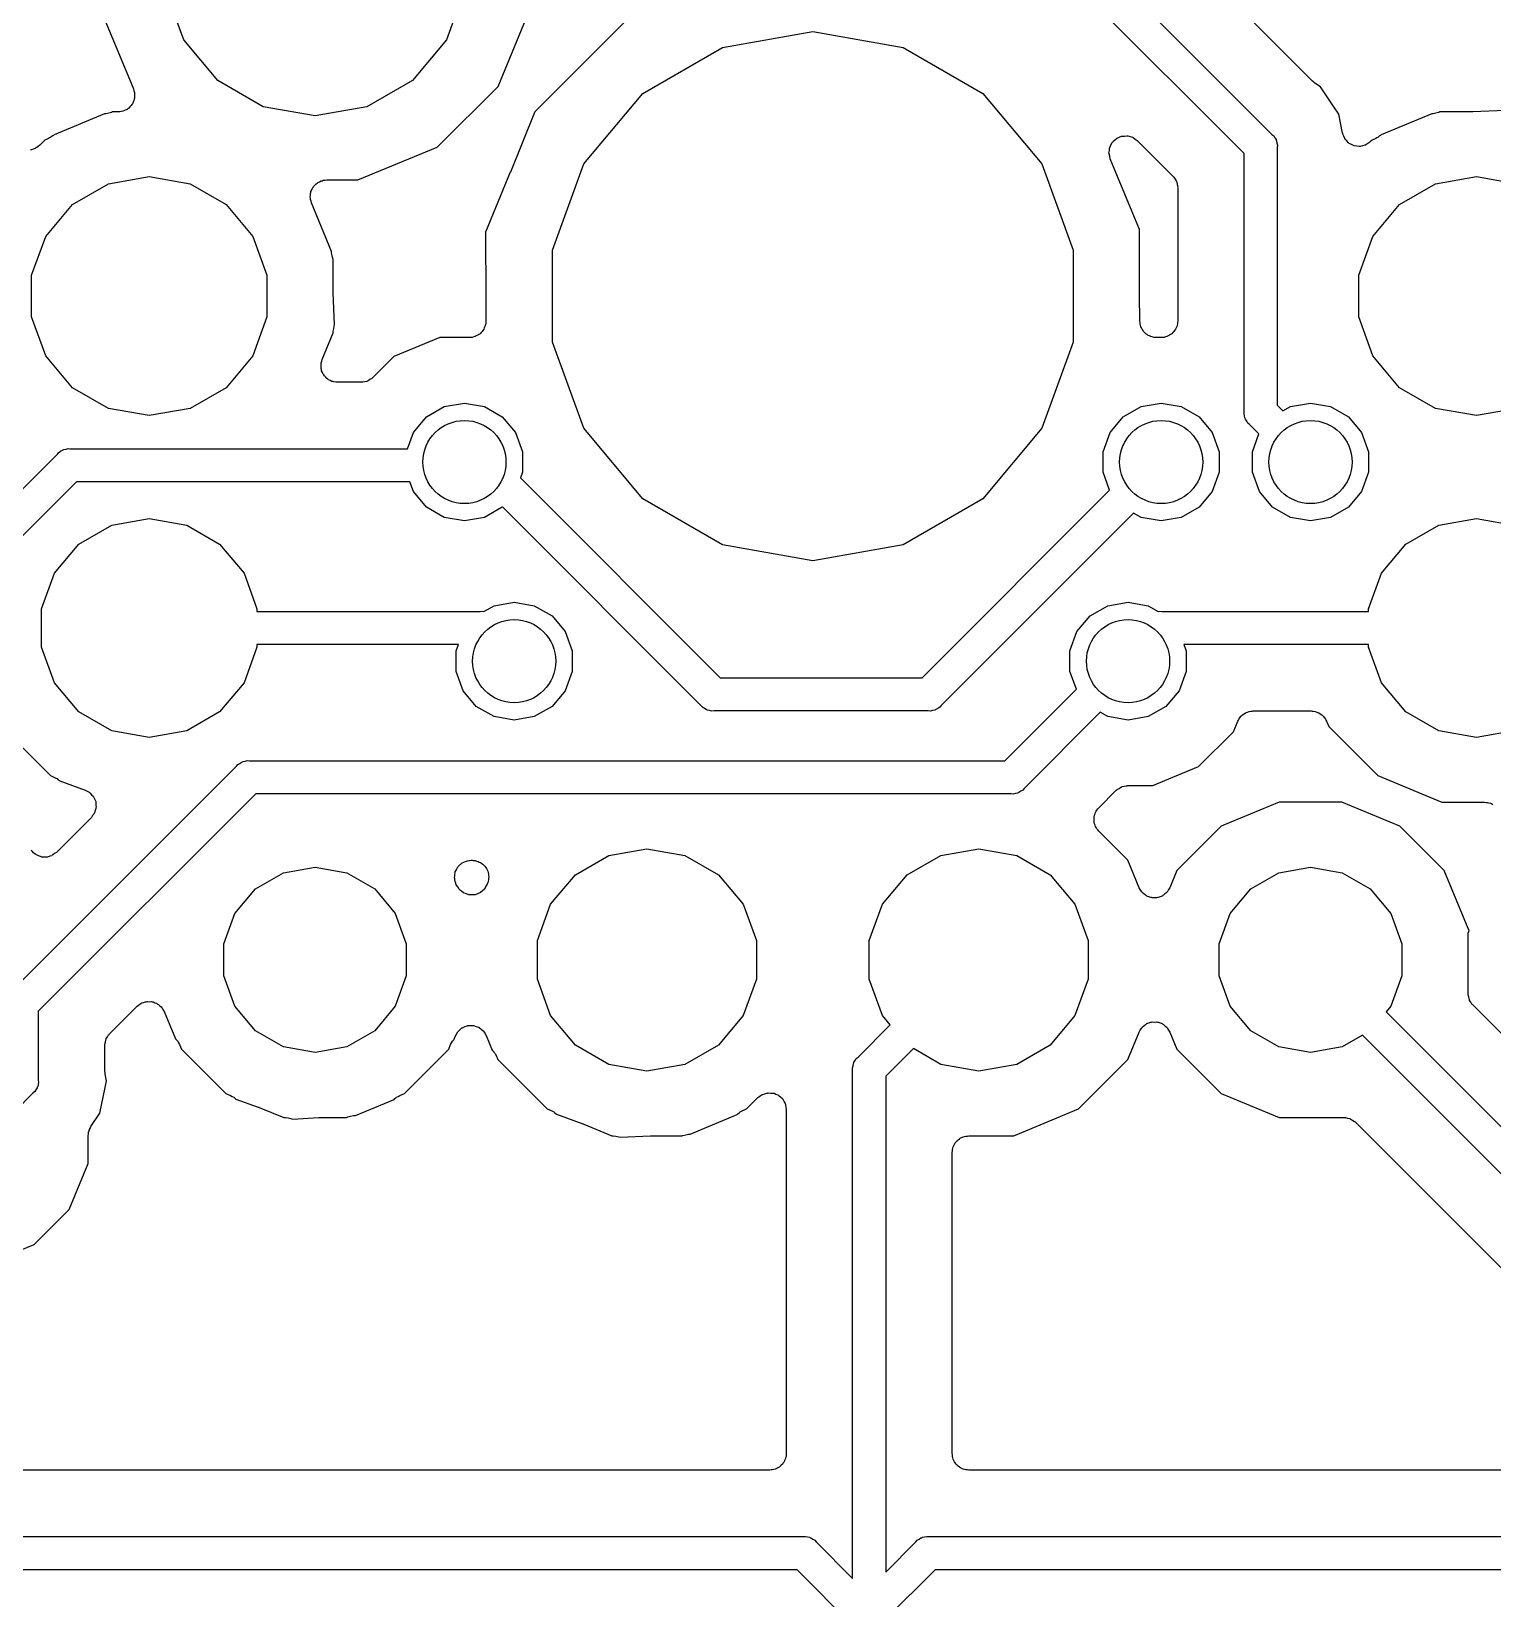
# Model space of a CAD drawing. Extents: x 240.1 to 314.9, y -176.2 to -102.8.
# Drawn here: x 261.99 to 273.17, y -139.51 to -127.51 of the extents above; entities that cross this region are included whole.
import ezdxf

# ---------------------------------------------------------------- set-up
doc = ezdxf.new("R2010")
doc.units = 0
doc.header["$MEASUREMENT"] = 0
doc.layers.add('BLACK', color=7, linetype='CONTINUOUS')

msp = doc.modelspace()

# ---------------------------------------------------------------- linework, layer by layer
at = {"layer": 'BLACK', "linetype": 'CONTINUOUS'}
for p, q in [((268.529, -125.347), (271.485, -128.303)), ((271.272, -128.45), (268.316, -125.494)), ((271.795, -127.895), (270.772, -126.872)), ((263.155, -127.58), (263.017, -127.202)), ((265.303, -127.202), (265.165, -127.58)), ((262.509, -127.328), (262.769, -127.955)), ((265.56, -127.935), (265.811, -127.328)), ((266.558, -127.414), (265.844, -128.128)), ((263.414, -127.889), (263.155, -127.58)), ((265.165, -127.58), (264.906, -127.889)), ((267.278, -127.637), (267.97, -127.515)), ((267.97, -127.515), (268.662, -127.637)), ((266.669, -127.989), (267.278, -127.637)), ((268.662, -127.637), (269.271, -127.989)), ((262.769, -127.955), (262.772, -127.969)), ((262.772, -127.969), (262.776, -127.982)), ((263.763, -128.091), (263.414, -127.889)), ((264.906, -127.889), (264.557, -128.091)), ((265.095, -128.4), (265.56, -127.935)), ((271.805, -127.902), (271.795, -127.895)), ((271.814, -127.911), (271.805, -127.902)), ((271.857, -127.939), (271.814, -127.911)), ((271.959, -128.092), (271.857, -127.939)), ((262.733, -128.101), (262.726, -128.106)), ((262.742, -128.091), (262.733, -128.101)), ((262.752, -128.081), (262.742, -128.091)), ((262.756, -128.074), (262.752, -128.081)), ((262.761, -128.068), (262.756, -128.074)), ((262.766, -128.055), (262.761, -128.068)), ((262.773, -128.042), (262.766, -128.055)), ((262.774, -128.034), (262.773, -128.042)), ((262.776, -128.026), (262.774, -128.034)), ((262.776, -127.982), (262.776, -127.99)), ((262.776, -127.99), (262.778, -127.999)), ((262.778, -127.999), (262.776, -128.012)), ((262.776, -128.012), (262.776, -128.026)), ((264.16, -128.161), (263.763, -128.091)), ((264.557, -128.091), (264.16, -128.161)), ((266.217, -128.528), (266.669, -127.989)), ((269.271, -127.989), (269.723, -128.528)), ((271.997, -128.149), (271.959, -128.092)), ((271.959, -128.092), (271.959, -128.092)), ((262.548, -128.144), (262.161, -128.305)), ((262.559, -128.144), (262.548, -128.144)), ((262.58, -128.139), (262.559, -128.144)), ((262.559, -128.144), (262.559, -128.144)), ((262.559, -128.144), (262.559, -128.144)), ((262.602, -128.134), (262.58, -128.139)), ((262.61, -128.131), (262.602, -128.134)), ((262.602, -128.134), (262.602, -128.134)), ((262.602, -128.134), (262.602, -128.134)), ((262.651, -128.131), (262.61, -128.131)), ((262.665, -128.129), (262.651, -128.131)), ((262.679, -128.128), (262.665, -128.129)), ((262.687, -128.125), (262.679, -128.128)), ((262.695, -128.123), (262.687, -128.125)), ((262.707, -128.117), (262.695, -128.123)), ((262.72, -128.111), (262.707, -128.117)), ((262.726, -128.106), (262.72, -128.111)), ((265.839, -128.136), (265.655, -128.592)), ((265.843, -128.13), (265.839, -128.136)), ((265.844, -128.128), (265.843, -128.13)), ((272.026, -128.292), (271.997, -128.149)), ((272.708, -128.144), (272.321, -128.305)), ((272.719, -128.144), (272.708, -128.144)), ((272.74, -128.139), (272.719, -128.144)), ((272.719, -128.144), (272.719, -128.144)), ((272.719, -128.144), (272.719, -128.144)), ((272.762, -128.134), (272.74, -128.139)), ((272.77, -128.131), (272.762, -128.134)), ((272.762, -128.134), (272.762, -128.134)), ((272.762, -128.134), (272.762, -128.134)), ((273.018, -128.131), (272.77, -128.131)), ((273.02, -128.131), (273.018, -128.131)), ((273.023, -128.131), (273.02, -128.131)), ((273.271, -128.121), (273.023, -128.131)), ((262.119, -128.334), (262.092, -128.346)), ((262.127, -128.329), (262.119, -128.334)), ((262.137, -128.325), (262.127, -128.329)), ((262.146, -128.317), (262.137, -128.325)), ((262.156, -128.311), (262.146, -128.317)), ((262.161, -128.305), (262.156, -128.311)), ((270.278, -128.35), (270.292, -128.336)), ((270.292, -128.336), (270.294, -128.335)), ((270.294, -128.335), (270.296, -128.333)), ((270.296, -128.333), (270.314, -128.325)), ((270.314, -128.325), (270.332, -128.317)), ((270.332, -128.317), (270.334, -128.317)), ((270.334, -128.317), (270.337, -128.316)), ((270.337, -128.316), (270.356, -128.315)), ((270.356, -128.315), (270.375, -128.313)), ((270.375, -128.313), (270.378, -128.314)), ((270.378, -128.314), (270.381, -128.314)), ((270.381, -128.314), (270.399, -128.32)), ((270.399, -128.32), (270.418, -128.325)), ((270.418, -128.325), (270.42, -128.327)), ((270.42, -128.327), (270.423, -128.327)), ((270.423, -128.327), (270.438, -128.339)), ((270.438, -128.339), (270.454, -128.35)), ((271.485, -128.303), (271.498, -128.314)), ((271.498, -128.314), (271.506, -128.329)), ((271.506, -128.329), (271.516, -128.342)), ((272.027, -128.296), (272.026, -128.292)), ((272.028, -128.301), (272.027, -128.296)), ((272.035, -128.317), (272.028, -128.301)), ((272.042, -128.334), (272.035, -128.317)), ((272.044, -128.337), (272.042, -128.334)), ((272.046, -128.341), (272.044, -128.337)), ((272.059, -128.353), (272.046, -128.341)), ((272.279, -128.334), (272.252, -128.346)), ((272.287, -128.329), (272.279, -128.334)), ((272.297, -128.325), (272.287, -128.329)), ((272.306, -128.317), (272.297, -128.325)), ((272.316, -128.311), (272.306, -128.317)), ((272.321, -128.305), (272.316, -128.311)), ((261.99, -128.42), (261.981, -128.42)), ((262.002, -128.415), (261.99, -128.42)), ((262.016, -128.411), (262.002, -128.415)), ((262.023, -128.406), (262.016, -128.411)), ((262.03, -128.403), (262.023, -128.406)), ((262.041, -128.394), (262.03, -128.403)), ((262.052, -128.386), (262.041, -128.394)), ((262.092, -128.346), (262.052, -128.386)), ((264.488, -128.651), (265.095, -128.4)), ((270.237, -128.446), (270.24, -128.426)), ((270.238, -128.448), (270.237, -128.446)), ((270.238, -128.451), (270.238, -128.448)), ((270.243, -128.47), (270.238, -128.451)), ((270.24, -128.426), (270.242, -128.407)), ((270.242, -128.407), (270.243, -128.405)), ((270.243, -128.402), (270.252, -128.385)), ((270.243, -128.405), (270.243, -128.402)), ((270.252, -128.385), (270.26, -128.367)), ((270.26, -128.367), (270.262, -128.365)), ((270.262, -128.365), (270.264, -128.363)), ((270.264, -128.363), (270.278, -128.35)), ((270.454, -128.35), (270.727, -128.623)), ((271.272, -130.423), (271.272, -128.45)), ((271.516, -128.342), (271.517, -128.348)), ((271.517, -128.348), (271.52, -128.353)), ((271.52, -128.353), (271.523, -128.369)), ((271.523, -128.369), (271.527, -128.386)), ((271.527, -128.386), (271.526, -128.403)), ((271.526, -128.403), (271.526, -130.376)), ((272.071, -128.367), (272.059, -128.353)), ((272.074, -128.369), (272.071, -128.367)), ((272.077, -128.372), (272.074, -128.369)), ((272.094, -128.379), (272.077, -128.372)), ((272.109, -128.388), (272.094, -128.379)), ((272.114, -128.389), (272.109, -128.388)), ((272.117, -128.39), (272.114, -128.389)), ((272.135, -128.392), (272.117, -128.39)), ((272.153, -128.395), (272.135, -128.392)), ((272.157, -128.394), (272.153, -128.395)), ((272.161, -128.394), (272.157, -128.394)), ((272.179, -128.39), (272.161, -128.394)), ((272.196, -128.386), (272.179, -128.39)), ((272.2, -128.384), (272.196, -128.386)), ((272.204, -128.383), (272.2, -128.384)), ((272.219, -128.373), (272.204, -128.383)), ((272.234, -128.363), (272.219, -128.373)), ((272.237, -128.36), (272.234, -128.363)), ((272.24, -128.358), (272.237, -128.36)), ((272.252, -128.346), (272.24, -128.358)), ((265.976, -129.188), (266.217, -128.528)), ((269.723, -128.528), (269.964, -129.188)), ((270.247, -128.489), (270.243, -128.47)), ((270.472, -129.031), (270.247, -128.489)), ((262.302, -128.839), (262.577, -128.68)), ((262.577, -128.68), (262.89, -128.625)), ((262.89, -128.625), (263.203, -128.68)), ((263.203, -128.68), (263.478, -128.839)), ((264.148, -128.701), (264.159, -128.691)), ((264.159, -128.691), (264.168, -128.681)), ((264.168, -128.681), (264.175, -128.677)), ((264.175, -128.677), (264.181, -128.671)), ((264.181, -128.671), (264.194, -128.666)), ((264.194, -128.666), (264.206, -128.659)), ((264.206, -128.659), (264.214, -128.657)), ((264.214, -128.657), (264.222, -128.654)), ((264.222, -128.654), (264.236, -128.653)), ((264.236, -128.653), (264.249, -128.651)), ((264.249, -128.651), (264.488, -128.651)), ((265.654, -128.592), (265.464, -129.052)), ((265.655, -128.592), (265.654, -128.592)), ((265.655, -128.592), (265.655, -128.592)), ((270.727, -128.623), (270.73, -128.627)), ((270.73, -128.627), (270.734, -128.631)), ((270.734, -128.631), (270.743, -128.645)), ((270.743, -128.645), (270.752, -128.659)), ((270.752, -128.659), (270.754, -128.664)), ((270.754, -128.664), (270.756, -128.669)), ((270.756, -128.669), (270.759, -128.686)), ((270.759, -128.686), (270.764, -128.702)), ((272.462, -128.839), (272.737, -128.68)), ((272.737, -128.68), (273.05, -128.625)), ((273.05, -128.625), (273.363, -128.68)), ((264.122, -128.784), (264.124, -128.77)), ((264.124, -128.792), (264.122, -128.784)), ((264.124, -128.756), (264.127, -128.748)), ((264.124, -128.77), (264.124, -128.756)), ((264.124, -128.8), (264.124, -128.792)), ((264.129, -128.813), (264.124, -128.8)), ((264.127, -128.748), (264.128, -128.74)), ((264.128, -128.74), (264.134, -128.728)), ((264.132, -128.827), (264.129, -128.813)), ((264.134, -128.728), (264.139, -128.714)), ((264.139, -128.714), (264.145, -128.708)), ((264.145, -128.708), (264.148, -128.701)), ((270.764, -128.702), (270.763, -128.707)), ((270.763, -128.707), (270.764, -128.713)), ((270.764, -128.713), (270.764, -129.731)), ((262.098, -129.083), (262.302, -128.839)), ((263.478, -128.839), (263.682, -129.083)), ((264.286, -129.198), (264.132, -128.827)), ((272.258, -129.083), (272.462, -128.839)), ((265.464, -129.052), (265.468, -129.55)), ((270.472, -129.529), (270.472, -129.031)), ((261.989, -129.381), (262.098, -129.083)), ((263.682, -129.083), (263.791, -129.381)), ((272.149, -129.381), (272.258, -129.083)), ((264.286, -129.209), (264.286, -129.198)), ((264.291, -129.23), (264.286, -129.209)), ((264.286, -129.209), (264.286, -129.209)), ((264.286, -129.209), (264.286, -129.209)), ((264.296, -129.252), (264.291, -129.23)), ((264.299, -129.26), (264.296, -129.252)), ((264.296, -129.252), (264.296, -129.252)), ((264.296, -129.252), (264.296, -129.252)), ((264.299, -129.508), (264.299, -129.26)), ((265.976, -129.892), (265.976, -129.188)), ((269.964, -129.188), (269.964, -129.892)), ((261.989, -129.699), (261.989, -129.381)), ((263.791, -129.381), (263.791, -129.699)), ((272.149, -129.699), (272.149, -129.381)), ((264.299, -129.51), (264.299, -129.508)), ((264.299, -129.513), (264.299, -129.51)), ((264.309, -129.761), (264.299, -129.513)), ((270.472, -129.53), (270.472, -129.529)), ((270.474, -129.732), (270.472, -129.53)), ((270.472, -129.53), (270.472, -129.53)), ((265.468, -129.55), (265.468, -129.55)), ((265.468, -129.55), (265.468, -129.551)), ((265.468, -129.551), (265.468, -129.731)), ((262.098, -129.997), (261.989, -129.699)), ((263.791, -129.699), (263.682, -129.997)), ((264.303, -129.79), (264.307, -129.769)), ((264.307, -129.769), (264.309, -129.761)), ((264.307, -129.769), (264.307, -129.769)), ((264.307, -129.769), (264.307, -129.769)), ((265.46, -129.774), (265.455, -129.784)), ((265.462, -129.763), (265.46, -129.774)), ((265.466, -129.753), (265.462, -129.763)), ((265.468, -129.731), (265.466, -129.741)), ((265.466, -129.741), (265.466, -129.753)), ((270.475, -129.742), (270.474, -129.732)), ((270.475, -129.753), (270.475, -129.742)), ((270.479, -129.763), (270.475, -129.753)), ((270.482, -129.775), (270.479, -129.763)), ((270.487, -129.784), (270.482, -129.775)), ((270.756, -129.774), (270.751, -129.784)), ((270.758, -129.763), (270.756, -129.774)), ((270.762, -129.753), (270.758, -129.763)), ((270.764, -129.731), (270.762, -129.741)), ((270.762, -129.741), (270.762, -129.753)), ((272.258, -129.997), (272.149, -129.699)), ((264.214, -130.025), (264.299, -129.82)), ((264.299, -129.812), (264.303, -129.79)), ((264.299, -129.82), (264.299, -129.812)), ((264.299, -129.812), (264.299, -129.812)), ((264.299, -129.812), (264.299, -129.812)), ((265.114, -129.857), (264.763, -130.003)), ((265.341, -129.857), (265.114, -129.857)), ((265.352, -129.856), (265.341, -129.857)), ((265.363, -129.856), (265.352, -129.856)), ((265.374, -129.852), (265.363, -129.856)), ((265.385, -129.85), (265.374, -129.852)), ((265.394, -129.844), (265.385, -129.85)), ((265.405, -129.84), (265.394, -129.844)), ((265.413, -129.833), (265.405, -129.84)), ((265.423, -129.828), (265.413, -129.833)), ((265.43, -129.819), (265.423, -129.828)), ((265.438, -129.812), (265.43, -129.819)), ((265.444, -129.803), (265.438, -129.812)), ((265.451, -129.794), (265.444, -129.803)), ((265.455, -129.784), (265.451, -129.794)), ((266.217, -130.552), (265.976, -129.892)), ((269.964, -129.892), (269.723, -130.552)), ((270.491, -129.794), (270.487, -129.784)), ((270.498, -129.803), (270.491, -129.794)), ((270.504, -129.813), (270.498, -129.803)), ((270.512, -129.82), (270.504, -129.813)), ((270.519, -129.828), (270.512, -129.82)), ((270.529, -129.834), (270.519, -129.828)), ((270.538, -129.841), (270.529, -129.834)), ((270.548, -129.845), (270.538, -129.841)), ((270.557, -129.85), (270.548, -129.845)), ((270.569, -129.852), (270.557, -129.85)), ((270.58, -129.856), (270.569, -129.852)), ((270.59, -129.856), (270.58, -129.856)), ((270.601, -129.857), (270.59, -129.856)), ((270.637, -129.857), (270.601, -129.857)), ((270.648, -129.856), (270.637, -129.857)), ((270.659, -129.856), (270.648, -129.856)), ((270.669, -129.852), (270.659, -129.856)), ((270.68, -129.85), (270.669, -129.852)), ((270.69, -129.844), (270.68, -129.85)), ((270.7, -129.84), (270.69, -129.844)), ((270.709, -129.833), (270.7, -129.84)), ((270.719, -129.828), (270.709, -129.833)), ((270.726, -129.819), (270.719, -129.828)), ((270.734, -129.812), (270.726, -129.819)), ((270.74, -129.803), (270.734, -129.812)), ((270.747, -129.794), (270.74, -129.803)), ((270.751, -129.784), (270.747, -129.794)), ((262.302, -130.241), (262.098, -129.997)), ((263.682, -129.997), (263.478, -130.241)), ((264.763, -130.003), (264.603, -130.163)), ((272.462, -130.241), (272.258, -129.997)), ((264.205, -130.068), (264.206, -130.06)), ((264.206, -130.082), (264.205, -130.068)), ((264.206, -130.051), (264.211, -130.038)), ((264.206, -130.06), (264.206, -130.051)), ((264.206, -130.095), (264.206, -130.082)), ((264.209, -130.103), (264.206, -130.095)), ((264.21, -130.112), (264.209, -130.103)), ((264.217, -130.124), (264.21, -130.112)), ((264.211, -130.038), (264.214, -130.025)), ((264.222, -130.137), (264.217, -130.124)), ((264.227, -130.143), (264.222, -130.137)), ((262.577, -130.4), (262.302, -130.241)), ((263.478, -130.241), (263.203, -130.4)), ((264.231, -130.151), (264.227, -130.143)), ((264.241, -130.16), (264.231, -130.151)), ((264.25, -130.171), (264.241, -130.16)), ((264.257, -130.175), (264.25, -130.171)), ((264.263, -130.181), (264.257, -130.175)), ((264.276, -130.186), (264.263, -130.181)), ((264.288, -130.193), (264.276, -130.186)), ((264.296, -130.194), (264.288, -130.193)), ((264.304, -130.197), (264.296, -130.194)), ((264.318, -130.198), (264.304, -130.197)), ((264.332, -130.2), (264.318, -130.198)), ((264.513, -130.2), (264.332, -130.2)), ((264.518, -130.199), (264.513, -130.2)), ((264.524, -130.2), (264.518, -130.199)), ((264.54, -130.196), (264.524, -130.2)), ((264.556, -130.193), (264.54, -130.196)), ((264.561, -130.19), (264.556, -130.193)), ((264.567, -130.189), (264.561, -130.19)), ((264.58, -130.179), (264.567, -130.189)), ((264.595, -130.171), (264.58, -130.179)), ((264.598, -130.166), (264.595, -130.171)), ((264.603, -130.163), (264.598, -130.166)), ((272.737, -130.4), (272.462, -130.241)), ((265.149, -130.386), (265.303, -130.359)), ((265.303, -130.359), (265.457, -130.386)), ((270.483, -130.386), (270.637, -130.359)), ((270.637, -130.359), (270.791, -130.386)), ((271.526, -130.376), (271.568, -130.419)), ((271.626, -130.386), (271.78, -130.359)), ((271.78, -130.359), (271.934, -130.386)), ((262.89, -130.455), (262.577, -130.4)), ((263.203, -130.4), (262.89, -130.455)), ((264.912, -130.584), (265.013, -130.464)), ((265.013, -130.464), (265.149, -130.386)), ((265.457, -130.386), (265.593, -130.464)), ((265.593, -130.464), (265.694, -130.584)), ((270.246, -130.584), (270.347, -130.464)), ((270.347, -130.464), (270.483, -130.386)), ((270.791, -130.386), (270.927, -130.464)), ((270.927, -130.464), (271.028, -130.584)), ((271.271, -130.44), (271.272, -130.423)), ((271.275, -130.457), (271.271, -130.44)), ((271.278, -130.473), (271.275, -130.457)), ((271.281, -130.478), (271.278, -130.473)), ((271.282, -130.483), (271.281, -130.478)), ((271.292, -130.497), (271.282, -130.483)), ((271.3, -130.512), (271.292, -130.497)), ((271.568, -130.419), (271.626, -130.386)), ((271.934, -130.386), (272.07, -130.464)), ((272.07, -130.464), (272.171, -130.584)), ((273.05, -130.455), (272.737, -130.4)), ((273.363, -130.4), (273.05, -130.455)), ((264.867, -130.708), (264.912, -130.584)), ((265.694, -130.584), (265.748, -130.732)), ((266.669, -131.091), (266.217, -130.552)), ((269.723, -130.552), (269.271, -131.091)), ((270.192, -130.732), (270.246, -130.584)), ((271.028, -130.584), (271.082, -130.732)), ((271.313, -130.523), (271.3, -130.512)), ((271.385, -130.595), (271.313, -130.523)), ((271.335, -130.732), (271.385, -130.595)), ((272.171, -130.584), (272.224, -130.732)), ((262.187, -130.75), (262.198, -130.737)), ((262.198, -130.737), (262.212, -130.728)), ((262.212, -130.728), (262.226, -130.719)), ((262.226, -130.719), (262.231, -130.717)), ((262.231, -130.717), (262.236, -130.714)), ((262.236, -130.714), (262.253, -130.711)), ((262.253, -130.711), (262.269, -130.707)), ((262.269, -130.707), (262.286, -130.708)), ((262.286, -130.708), (264.867, -130.708)), ((265.748, -130.732), (265.748, -130.888)), ((270.192, -130.888), (270.192, -130.732)), ((271.082, -130.732), (271.082, -130.888)), ((271.335, -130.888), (271.335, -130.732)), ((272.224, -130.732), (272.224, -130.888)), ((261.618, -131.318), (262.187, -130.75)), ((262.333, -130.962), (261.765, -131.531)), ((264.885, -130.962), (262.333, -130.962)), ((264.912, -131.036), (264.885, -130.962)), ((265.748, -130.888), (265.732, -130.932)), ((265.732, -130.932), (267.261, -132.461)), ((270.242, -131.025), (270.192, -130.888)), ((271.082, -130.888), (271.028, -131.036)), ((271.389, -131.036), (271.335, -130.888)), ((272.224, -130.888), (272.171, -131.036)), ((265.013, -131.156), (264.912, -131.036)), ((267.278, -131.443), (266.669, -131.091)), ((269.271, -131.091), (268.662, -131.443)), ((268.806, -132.461), (270.242, -131.025)), ((271.028, -131.036), (270.927, -131.156)), ((271.49, -131.156), (271.389, -131.036)), ((272.171, -131.036), (272.07, -131.156)), ((265.149, -131.234), (265.013, -131.156)), ((265.593, -131.156), (265.457, -131.234)), ((265.595, -131.154), (265.593, -131.156)), ((267.114, -132.674), (265.595, -131.154)), ((270.425, -131.201), (268.953, -132.674)), ((270.483, -131.234), (270.425, -131.201)), ((270.927, -131.156), (270.791, -131.234)), ((271.626, -131.234), (271.49, -131.156)), ((272.07, -131.156), (271.934, -131.234)), ((262.351, -131.438), (262.603, -131.292)), ((262.603, -131.292), (262.89, -131.242)), ((262.89, -131.242), (263.177, -131.292)), ((263.177, -131.292), (263.429, -131.438)), ((265.303, -131.261), (265.149, -131.234)), ((265.457, -131.234), (265.303, -131.261)), ((270.637, -131.261), (270.483, -131.234)), ((270.791, -131.234), (270.637, -131.261)), ((271.78, -131.261), (271.626, -131.234)), ((271.934, -131.234), (271.78, -131.261)), ((272.511, -131.438), (272.763, -131.292)), ((272.763, -131.292), (273.05, -131.242)), ((273.05, -131.242), (273.337, -131.292)), ((262.164, -131.661), (262.351, -131.438)), ((263.429, -131.438), (263.616, -131.661)), ((267.97, -131.565), (267.278, -131.443)), ((268.662, -131.443), (267.97, -131.565)), ((272.324, -131.661), (272.511, -131.438)), ((262.065, -131.934), (262.164, -131.661)), ((263.616, -131.661), (263.715, -131.934)), ((272.224, -131.934), (272.324, -131.661)), ((262.065, -132.226), (262.065, -131.934)), ((263.715, -131.934), (263.715, -131.953)), ((265.452, -131.954), (265.53, -131.91)), ((265.53, -131.91), (265.684, -131.883)), ((265.684, -131.883), (265.838, -131.91)), ((265.838, -131.91), (265.974, -131.988)), ((270.093, -131.988), (270.229, -131.91)), ((270.229, -131.91), (270.383, -131.883)), ((270.383, -131.883), (270.537, -131.91)), ((270.537, -131.91), (270.615, -131.954)), ((272.224, -131.953), (272.224, -131.934)), ((263.715, -131.953), (265.424, -131.953)), ((265.424, -131.953), (265.441, -131.952)), ((265.441, -131.952), (265.452, -131.954)), ((265.974, -131.988), (266.075, -132.108)), ((269.992, -132.108), (270.093, -131.988)), ((270.615, -131.954), (270.626, -131.952)), ((270.626, -131.952), (270.643, -131.953)), ((270.643, -131.953), (272.224, -131.953)), ((266.075, -132.108), (266.128, -132.256)), ((269.938, -132.256), (269.992, -132.108)), ((262.164, -132.499), (262.065, -132.226)), ((263.715, -132.226), (263.616, -132.499)), ((265.257, -132.207), (263.715, -132.207)), ((263.715, -132.207), (263.715, -132.226)), ((265.239, -132.256), (265.257, -132.207)), ((265.239, -132.412), (265.239, -132.256)), ((266.128, -132.256), (266.128, -132.412)), ((269.938, -132.412), (269.938, -132.256)), ((272.224, -132.207), (270.81, -132.207)), ((270.81, -132.207), (270.827, -132.256)), ((270.827, -132.256), (270.827, -132.412)), ((272.224, -132.226), (272.224, -132.207)), ((272.324, -132.499), (272.224, -132.226)), ((265.293, -132.56), (265.239, -132.412)), ((266.128, -132.412), (266.075, -132.56)), ((269.988, -132.549), (269.938, -132.412)), ((270.827, -132.412), (270.774, -132.56)), ((262.351, -132.722), (262.164, -132.499)), ((263.616, -132.499), (263.429, -132.722)), ((267.261, -132.461), (268.806, -132.461)), ((272.511, -132.722), (272.324, -132.499)), ((265.394, -132.68), (265.293, -132.56)), ((266.075, -132.56), (265.974, -132.68)), ((269.441, -133.096), (269.988, -132.549)), ((270.774, -132.56), (270.673, -132.68)), ((262.603, -132.868), (262.351, -132.722)), ((263.429, -132.722), (263.177, -132.868)), ((265.53, -132.758), (265.394, -132.68)), ((265.684, -132.785), (265.53, -132.758)), ((265.838, -132.758), (265.684, -132.785)), ((265.974, -132.68), (265.838, -132.758)), ((267.125, -132.687), (267.114, -132.674)), ((267.14, -132.695), (267.125, -132.687)), ((267.153, -132.705), (267.14, -132.695)), ((267.159, -132.706), (267.153, -132.705)), ((267.164, -132.709), (267.159, -132.706)), ((267.18, -132.712), (267.164, -132.709)), ((267.197, -132.716), (267.18, -132.712)), ((267.214, -132.715), (267.197, -132.716)), ((268.853, -132.715), (267.214, -132.715)), ((268.87, -132.716), (268.853, -132.715)), ((268.887, -132.712), (268.87, -132.716)), ((268.903, -132.709), (268.887, -132.712)), ((268.908, -132.706), (268.903, -132.709)), ((268.913, -132.705), (268.908, -132.706)), ((268.927, -132.695), (268.913, -132.705)), ((268.942, -132.687), (268.927, -132.695)), ((268.953, -132.674), (268.942, -132.687)), ((270.171, -132.725), (269.588, -133.309)), ((270.229, -132.758), (270.171, -132.725)), ((270.383, -132.785), (270.229, -132.758)), ((270.537, -132.758), (270.383, -132.785)), ((270.673, -132.68), (270.537, -132.758)), ((271.228, -132.786), (271.231, -132.779)), ((271.231, -132.779), (271.24, -132.768)), ((271.24, -132.768), (271.247, -132.756)), ((271.247, -132.756), (271.254, -132.751)), ((271.254, -132.751), (271.259, -132.745)), ((271.259, -132.745), (271.271, -132.738)), ((271.271, -132.738), (271.282, -132.729)), ((271.282, -132.729), (271.29, -132.727)), ((271.29, -132.727), (271.298, -132.723)), ((271.298, -132.723), (271.311, -132.72)), ((271.311, -132.72), (271.324, -132.716)), ((271.324, -132.716), (271.333, -132.716)), ((271.333, -132.716), (271.341, -132.715)), ((271.341, -132.715), (271.785, -132.715)), ((271.785, -132.715), (271.793, -132.716)), ((271.793, -132.716), (271.801, -132.716)), ((271.801, -132.716), (271.815, -132.72)), ((271.815, -132.72), (271.828, -132.723)), ((271.828, -132.723), (271.835, -132.727)), ((271.835, -132.727), (271.843, -132.729)), ((271.843, -132.729), (271.854, -132.738)), ((271.854, -132.738), (271.866, -132.745)), ((271.866, -132.745), (271.872, -132.751)), ((271.872, -132.751), (271.878, -132.756)), ((271.878, -132.756), (271.886, -132.768)), ((271.886, -132.768), (271.895, -132.779)), ((271.895, -132.779), (271.898, -132.786)), ((272.763, -132.868), (272.511, -132.722)), ((261.76, -132.835), (262.135, -133.21)), ((262.89, -132.918), (262.603, -132.868)), ((263.177, -132.868), (262.89, -132.918)), ((270.923, -133.141), (271.19, -132.874)), ((271.19, -132.874), (271.224, -132.793)), ((271.224, -132.793), (271.228, -132.786)), ((271.898, -132.786), (271.902, -132.793)), ((271.902, -132.793), (271.92, -132.835)), ((271.92, -132.835), (272.295, -133.21)), ((273.05, -132.918), (272.763, -132.868)), ((273.337, -132.868), (273.05, -132.918)), ((261.829, -134.867), (263.558, -133.137)), ((263.558, -133.137), (263.569, -133.124)), ((263.569, -133.124), (263.584, -133.116)), ((263.584, -133.116), (263.597, -133.106)), ((263.597, -133.106), (263.603, -133.105)), ((263.603, -133.105), (263.608, -133.102)), ((263.608, -133.102), (263.624, -133.099)), ((263.624, -133.099), (263.641, -133.095)), ((263.641, -133.095), (263.658, -133.096)), ((263.658, -133.096), (269.441, -133.096)), ((262.135, -133.21), (262.165, -133.223)), ((262.165, -133.223), (262.174, -133.229)), ((262.174, -133.229), (262.185, -133.233)), ((262.185, -133.233), (262.193, -133.241)), ((262.193, -133.241), (262.202, -133.247)), ((262.202, -133.247), (262.205, -133.25)), ((262.205, -133.25), (262.4, -133.321)), ((270.572, -133.286), (270.923, -133.141)), ((272.295, -133.21), (272.785, -133.413)), ((263.705, -133.35), (262.041, -135.013)), ((262.4, -133.321), (262.415, -133.329)), ((262.415, -133.329), (262.43, -133.336)), ((262.43, -133.336), (262.434, -133.34)), ((262.434, -133.34), (262.438, -133.343)), ((262.438, -133.343), (262.449, -133.356)), ((262.449, -133.356), (262.461, -133.367)), ((262.461, -133.367), (262.463, -133.372)), ((262.463, -133.372), (262.467, -133.377)), ((262.467, -133.377), (262.473, -133.392)), ((269.488, -133.35), (263.705, -133.35)), ((269.505, -133.351), (269.488, -133.35)), ((269.522, -133.347), (269.505, -133.351)), ((269.538, -133.344), (269.522, -133.347)), ((269.543, -133.341), (269.538, -133.344)), ((269.548, -133.34), (269.543, -133.341)), ((269.562, -133.33), (269.548, -133.34)), ((269.577, -133.322), (269.562, -133.33)), ((269.588, -133.309), (269.577, -133.322)), ((270.159, -133.456), (270.291, -133.324)), ((270.291, -133.324), (270.296, -133.32)), ((270.296, -133.32), (270.299, -133.316)), ((270.299, -133.316), (270.314, -133.308)), ((270.314, -133.308), (270.327, -133.298)), ((270.327, -133.298), (270.333, -133.297)), ((270.333, -133.297), (270.338, -133.294)), ((270.338, -133.294), (270.354, -133.291)), ((270.354, -133.291), (270.37, -133.287)), ((270.37, -133.287), (270.376, -133.287)), ((270.376, -133.287), (270.381, -133.286)), ((270.381, -133.286), (270.572, -133.286)), ((262.469, -133.498), (262.467, -133.504)), ((262.472, -133.494), (262.469, -133.498)), ((262.476, -133.478), (262.472, -133.494)), ((262.473, -133.392), (262.48, -133.407)), ((262.482, -133.462), (262.476, -133.478)), ((262.48, -133.407), (262.48, -133.413)), ((262.48, -133.413), (262.482, -133.418)), ((262.482, -133.418), (262.482, -133.435)), ((262.482, -133.435), (262.484, -133.451)), ((262.484, -133.451), (262.482, -133.457)), ((262.482, -133.457), (262.482, -133.462)), ((270.131, -133.503), (270.134, -133.492)), ((270.134, -133.492), (270.14, -133.483)), ((270.14, -133.483), (270.145, -133.473)), ((270.145, -133.473), (270.153, -133.465)), ((270.153, -133.465), (270.159, -133.456)), ((271.54, -133.413), (271.097, -133.597)), ((272.02, -133.413), (271.54, -133.413)), ((272.463, -133.597), (272.02, -133.413)), ((272.785, -133.413), (273.113, -133.413)), ((273.113, -133.413), (273.124, -133.415)), ((273.124, -133.415), (273.136, -133.415)), ((273.136, -133.415), (273.146, -133.419)), ((273.146, -133.419), (273.157, -133.421)), ((273.157, -133.421), (273.167, -133.427)), ((273.167, -133.427), (273.177, -133.431)), ((262.447, -133.53), (262.18, -133.797)), ((262.456, -133.516), (262.447, -133.53)), ((262.467, -133.504), (262.456, -133.516)), ((270.123, -133.535), (270.125, -133.524)), ((270.123, -133.546), (270.123, -133.535)), ((270.123, -133.557), (270.123, -133.546)), ((270.125, -133.567), (270.123, -133.557)), ((270.125, -133.524), (270.126, -133.513)), ((270.126, -133.578), (270.125, -133.567)), ((270.126, -133.513), (270.131, -133.503)), ((270.131, -133.589), (270.126, -133.578)), ((270.134, -133.599), (270.131, -133.589)), ((270.14, -133.608), (270.134, -133.599)), ((270.145, -133.618), (270.14, -133.608)), ((270.153, -133.626), (270.145, -133.618)), ((271.097, -133.597), (270.757, -133.937)), ((272.803, -133.937), (272.463, -133.597)), ((270.159, -133.635), (270.153, -133.626)), ((270.381, -133.857), (270.159, -133.635)), ((261.99, -133.784), (261.986, -133.78)), ((261.993, -133.789), (261.99, -133.784)), ((262.005, -133.8), (261.993, -133.789)), ((262.017, -133.812), (262.005, -133.8)), ((262.022, -133.814), (262.017, -133.812)), ((262.026, -133.817), (262.022, -133.814)), ((262.042, -133.823), (262.026, -133.817)), ((262.057, -133.83), (262.042, -133.823)), ((262.063, -133.831), (262.057, -133.83)), ((262.068, -133.833), (262.063, -133.831)), ((262.084, -133.833), (262.068, -133.833)), ((262.101, -133.834), (262.084, -133.833)), ((262.106, -133.833), (262.101, -133.834)), ((262.112, -133.833), (262.106, -133.833)), ((262.128, -133.827), (262.112, -133.833)), ((262.144, -133.823), (262.128, -133.827)), ((262.148, -133.819), (262.144, -133.823)), ((262.153, -133.817), (262.148, -133.819)), ((262.166, -133.807), (262.153, -133.817)), ((262.18, -133.797), (262.166, -133.807)), ((265.343, -133.86), (265.354, -133.858)), ((265.354, -133.858), (265.363, -133.858)), ((265.363, -133.858), (265.369, -133.859)), ((266.153, -133.968), (266.409, -133.82)), ((266.409, -133.82), (266.7, -133.769)), ((266.7, -133.769), (266.991, -133.82)), ((266.991, -133.82), (267.247, -133.968)), ((268.693, -133.968), (268.949, -133.82)), ((268.949, -133.82), (269.24, -133.769)), ((269.24, -133.769), (269.531, -133.82)), ((269.531, -133.82), (269.787, -133.968)), ((270.468, -134.068), (270.381, -133.857)), ((263.704, -134.077), (263.917, -133.953)), ((263.917, -133.953), (264.16, -133.911)), ((264.16, -133.911), (264.403, -133.953)), ((264.403, -133.953), (264.616, -134.077)), ((265.227, -133.991), (265.229, -133.977)), ((265.229, -133.963), (265.232, -133.955)), ((265.229, -133.977), (265.229, -133.963)), ((265.232, -133.955), (265.233, -133.947)), ((265.233, -133.947), (265.239, -133.935)), ((265.239, -133.935), (265.244, -133.921)), ((265.244, -133.921), (265.249, -133.915)), ((265.249, -133.915), (265.253, -133.908)), ((265.253, -133.908), (265.263, -133.898)), ((265.263, -133.898), (265.272, -133.888)), ((265.272, -133.888), (265.279, -133.884)), ((265.279, -133.884), (265.286, -133.878)), ((265.286, -133.878), (265.298, -133.873)), ((265.298, -133.873), (265.31, -133.866)), ((265.31, -133.866), (265.319, -133.864)), ((265.319, -133.864), (265.326, -133.861)), ((265.326, -133.861), (265.34, -133.86)), ((265.34, -133.86), (265.341, -133.86)), ((265.341, -133.86), (265.343, -133.86)), ((265.369, -133.859), (265.37, -133.859)), ((265.37, -133.859), (265.372, -133.86)), ((265.372, -133.86), (265.374, -133.86)), ((265.374, -133.86), (265.385, -133.86)), ((265.385, -133.86), (265.395, -133.864)), ((265.395, -133.864), (265.407, -133.866)), ((265.407, -133.866), (265.416, -133.871)), ((265.416, -133.871), (265.426, -133.875)), ((265.426, -133.875), (265.435, -133.882)), ((265.435, -133.882), (265.445, -133.888)), ((265.445, -133.888), (265.452, -133.896)), ((265.452, -133.896), (265.46, -133.903)), ((265.46, -133.903), (265.466, -133.913)), ((265.466, -133.913), (265.473, -133.921)), ((265.473, -133.921), (265.477, -133.932)), ((265.477, -133.932), (265.482, -133.941)), ((265.482, -133.941), (265.484, -133.952)), ((265.484, -133.952), (265.488, -133.963)), ((265.488, -133.963), (265.488, -133.974)), ((265.488, -133.974), (265.49, -133.985)), ((265.963, -134.194), (266.153, -133.968)), ((267.247, -133.968), (267.437, -134.194)), ((268.503, -134.194), (268.693, -133.968)), ((269.787, -133.968), (269.977, -134.194)), ((270.757, -133.937), (270.703, -134.068)), ((271.324, -134.077), (271.537, -133.953)), ((271.537, -133.953), (271.78, -133.911)), ((271.78, -133.911), (272.023, -133.953)), ((272.023, -133.953), (272.236, -134.077)), ((272.987, -134.381), (272.803, -133.937)), ((263.546, -134.265), (263.704, -134.077)), ((264.616, -134.077), (264.774, -134.265)), ((265.229, -133.999), (265.227, -133.991)), ((265.229, -134.007), (265.229, -133.999)), ((265.233, -134.02), (265.229, -134.007)), ((265.236, -134.034), (265.233, -134.02)), ((265.241, -134.046), (265.236, -134.034)), ((265.252, -134.062), (265.241, -134.046)), ((265.262, -134.079), (265.252, -134.062)), ((265.264, -134.081), (265.262, -134.079)), ((265.265, -134.083), (265.264, -134.081)), ((265.281, -134.095), (265.265, -134.083)), ((265.295, -134.107), (265.281, -134.095)), ((265.441, -134.091), (265.427, -134.104)), ((265.456, -134.078), (265.441, -134.091)), ((265.458, -134.076), (265.456, -134.078)), ((265.46, -134.074), (265.458, -134.076)), ((265.468, -134.057), (265.46, -134.074)), ((265.478, -134.04), (265.468, -134.057)), ((265.483, -134.028), (265.478, -134.04)), ((265.484, -134.017), (265.483, -134.028)), ((265.488, -134.007), (265.484, -134.017)), ((265.49, -133.985), (265.488, -133.996)), ((265.488, -133.996), (265.488, -134.007)), ((270.477, -134.082), (270.468, -134.068)), ((270.485, -134.096), (270.477, -134.082)), ((270.489, -134.1), (270.485, -134.096)), ((270.686, -134.096), (270.682, -134.1)), ((270.694, -134.082), (270.686, -134.096)), ((270.703, -134.068), (270.694, -134.082)), ((271.166, -134.265), (271.324, -134.077)), ((272.236, -134.077), (272.394, -134.265)), ((265.298, -134.108), (265.295, -134.107)), ((265.3, -134.11), (265.298, -134.108)), ((265.319, -134.115), (265.3, -134.11)), ((265.337, -134.122), (265.319, -134.115)), ((265.34, -134.122), (265.337, -134.122)), ((265.342, -134.123), (265.34, -134.122)), ((265.362, -134.122), (265.342, -134.123)), ((265.381, -134.122), (265.362, -134.122)), ((265.384, -134.121), (265.381, -134.122)), ((265.386, -134.121), (265.384, -134.121)), ((265.404, -134.114), (265.386, -134.121)), ((265.422, -134.107), (265.404, -134.114)), ((265.425, -134.105), (265.422, -134.107)), ((265.427, -134.104), (265.425, -134.105)), ((265.862, -134.472), (265.963, -134.194)), ((267.437, -134.194), (267.538, -134.472)), ((268.402, -134.472), (268.503, -134.194)), ((269.977, -134.194), (270.078, -134.472)), ((270.492, -134.105), (270.489, -134.1)), ((270.505, -134.115), (270.492, -134.105)), ((270.517, -134.126), (270.505, -134.115)), ((270.523, -134.128), (270.517, -134.126)), ((270.527, -134.132), (270.523, -134.128)), ((270.543, -134.137), (270.527, -134.132)), ((270.558, -134.143), (270.543, -134.137)), ((270.564, -134.143), (270.558, -134.143)), ((270.569, -134.145), (270.564, -134.143)), ((270.586, -134.144), (270.569, -134.145)), ((270.602, -134.145), (270.586, -134.144)), ((270.608, -134.143), (270.602, -134.145)), ((270.613, -134.143), (270.608, -134.143)), ((270.628, -134.137), (270.613, -134.143)), ((270.644, -134.132), (270.628, -134.137)), ((270.649, -134.128), (270.644, -134.132)), ((270.654, -134.126), (270.649, -134.128)), ((270.666, -134.115), (270.654, -134.126)), ((270.679, -134.105), (270.666, -134.115)), ((270.682, -134.1), (270.679, -134.105)), ((263.462, -134.497), (263.546, -134.265)), ((264.774, -134.265), (264.858, -134.497)), ((271.082, -134.497), (271.166, -134.265)), ((272.394, -134.265), (272.478, -134.497)), ((272.986, -134.435), (272.988, -134.425)), ((272.986, -134.876), (272.986, -134.435)), ((272.991, -134.387), (272.987, -134.381)), ((272.988, -134.416), (272.992, -134.404)), ((272.988, -134.425), (272.988, -134.416)), ((272.993, -134.393), (272.991, -134.387)), ((272.992, -134.404), (272.994, -134.394)), ((272.994, -134.394), (272.993, -134.393)), ((263.462, -134.743), (263.462, -134.497)), ((264.858, -134.497), (264.858, -134.743)), ((265.862, -134.768), (265.862, -134.472)), ((267.538, -134.472), (267.538, -134.768)), ((268.402, -134.768), (268.402, -134.472)), ((270.078, -134.472), (270.078, -134.768)), ((271.082, -134.743), (271.082, -134.497)), ((272.478, -134.497), (272.478, -134.743)), ((263.546, -134.975), (263.462, -134.743)), ((264.858, -134.743), (264.774, -134.975)), ((265.963, -135.046), (265.862, -134.768)), ((267.538, -134.768), (267.437, -135.046)), ((268.503, -135.046), (268.402, -134.768)), ((270.078, -134.768), (269.977, -135.046)), ((271.166, -134.975), (271.082, -134.743)), ((272.478, -134.743), (272.394, -134.975)), ((272.987, -134.881), (272.986, -134.876)), ((272.987, -134.887), (272.987, -134.881)), ((272.991, -134.903), (272.987, -134.887)), ((272.994, -134.919), (272.991, -134.903)), ((272.997, -134.924), (272.994, -134.919)), ((272.998, -134.93), (272.997, -134.924)), ((273.008, -134.943), (272.998, -134.93)), ((262.041, -135.013), (262.041, -135.54)), ((262.587, -135.186), (262.798, -134.975)), ((262.798, -134.975), (262.809, -134.967)), ((262.809, -134.967), (262.819, -134.958)), ((262.819, -134.958), (262.827, -134.955)), ((262.827, -134.955), (262.834, -134.95)), ((262.834, -134.95), (262.847, -134.946)), ((262.847, -134.946), (262.86, -134.941)), ((262.86, -134.941), (262.868, -134.941)), ((262.868, -134.941), (262.876, -134.939)), ((262.876, -134.939), (262.89, -134.94)), ((262.89, -134.94), (262.904, -134.939)), ((262.904, -134.939), (262.912, -134.942)), ((262.912, -134.942), (262.92, -134.942)), ((262.92, -134.942), (262.933, -134.948)), ((262.933, -134.948), (262.946, -134.952)), ((262.946, -134.952), (262.953, -134.958)), ((262.953, -134.958), (262.96, -134.961)), ((262.96, -134.961), (262.97, -134.971)), ((262.97, -134.971), (262.981, -134.979)), ((262.981, -134.979), (262.986, -134.986)), ((262.986, -134.986), (262.992, -134.992)), ((262.992, -134.992), (262.997, -135.005)), ((262.997, -135.005), (263.005, -135.016)), ((263.005, -135.016), (263.091, -135.225)), ((263.704, -135.163), (263.546, -134.975)), ((264.774, -134.975), (264.616, -135.163)), ((266.153, -135.272), (265.963, -135.046)), ((267.437, -135.046), (267.247, -135.272)), ((268.563, -135.117), (268.503, -135.046)), ((269.977, -135.046), (269.787, -135.272)), ((271.324, -135.163), (271.166, -134.975)), ((272.394, -134.975), (272.358, -135.018)), ((272.358, -135.018), (274.203, -136.863)), ((273.016, -134.958), (273.008, -134.943)), ((273.02, -134.961), (273.016, -134.958)), ((273.024, -134.966), (273.02, -134.961)), ((274.376, -136.318), (273.024, -134.966)), ((263.917, -135.286), (263.704, -135.163)), ((264.616, -135.163), (264.403, -135.286)), ((265.243, -135.188), (265.252, -135.17)), ((265.252, -135.17), (265.254, -135.169)), ((265.254, -135.169), (265.255, -135.167)), ((265.255, -135.167), (265.27, -135.154)), ((265.27, -135.154), (265.284, -135.141)), ((265.284, -135.141), (265.286, -135.14)), ((265.286, -135.14), (265.288, -135.139)), ((265.288, -135.139), (265.307, -135.131)), ((265.307, -135.131), (265.325, -135.124)), ((265.325, -135.124), (265.327, -135.124)), ((265.327, -135.124), (265.329, -135.123)), ((265.329, -135.123), (265.349, -135.123)), ((265.349, -135.123), (265.369, -135.122)), ((265.369, -135.122), (265.371, -135.123)), ((265.371, -135.123), (265.373, -135.123)), ((265.373, -135.123), (265.392, -135.129)), ((265.392, -135.129), (265.411, -135.135)), ((265.411, -135.135), (265.413, -135.136)), ((265.413, -135.136), (265.415, -135.137)), ((265.415, -135.137), (265.43, -135.15)), ((265.43, -135.15), (265.446, -135.162)), ((265.446, -135.162), (265.447, -135.164)), ((265.447, -135.164), (265.449, -135.165)), ((265.449, -135.165), (265.459, -135.182)), ((268.316, -135.364), (268.563, -135.117)), ((270.381, -135.383), (270.468, -135.172)), ((270.468, -135.172), (270.477, -135.158)), ((270.477, -135.158), (270.485, -135.144)), ((270.485, -135.144), (270.489, -135.14)), ((270.489, -135.14), (270.492, -135.135)), ((270.492, -135.135), (270.505, -135.125)), ((270.505, -135.125), (270.517, -135.114)), ((270.517, -135.114), (270.523, -135.112)), ((270.523, -135.112), (270.527, -135.108)), ((270.527, -135.108), (270.543, -135.103)), ((270.543, -135.103), (270.558, -135.097)), ((270.558, -135.097), (270.564, -135.097)), ((270.564, -135.097), (270.569, -135.095)), ((270.569, -135.095), (270.586, -135.096)), ((270.586, -135.096), (270.602, -135.095)), ((270.602, -135.095), (270.608, -135.097)), ((270.608, -135.097), (270.613, -135.097)), ((270.613, -135.097), (270.628, -135.103)), ((270.628, -135.103), (270.644, -135.108)), ((270.644, -135.108), (270.649, -135.112)), ((270.649, -135.112), (270.654, -135.114)), ((270.654, -135.114), (270.666, -135.125)), ((270.666, -135.125), (270.679, -135.135)), ((270.679, -135.135), (270.682, -135.14)), ((270.682, -135.14), (270.686, -135.144)), ((270.686, -135.144), (270.694, -135.158)), ((270.694, -135.158), (270.703, -135.172)), ((270.703, -135.172), (270.757, -135.303)), ((271.537, -135.286), (271.324, -135.163)), ((262.549, -135.276), (262.55, -135.271)), ((262.549, -135.47), (262.549, -135.276)), ((262.55, -135.265), (262.554, -135.249)), ((262.55, -135.271), (262.55, -135.265)), ((262.554, -135.249), (262.557, -135.233)), ((262.557, -135.233), (262.56, -135.228)), ((262.56, -135.228), (262.561, -135.222)), ((262.561, -135.222), (262.571, -135.209)), ((262.571, -135.209), (262.579, -135.194)), ((262.579, -135.194), (262.583, -135.191)), ((262.583, -135.191), (262.587, -135.186)), ((263.091, -135.225), (263.099, -135.231)), ((263.099, -135.231), (263.103, -135.238)), ((263.103, -135.238), (263.109, -135.243)), ((263.109, -135.243), (263.115, -135.256)), ((263.115, -135.256), (263.123, -135.268)), ((263.123, -135.268), (263.137, -135.303)), ((264.16, -135.329), (263.917, -135.286)), ((264.403, -135.286), (264.16, -135.329)), ((265.183, -135.303), (265.197, -135.268)), ((265.197, -135.268), (265.205, -135.256)), ((265.205, -135.256), (265.211, -135.243)), ((265.211, -135.243), (265.217, -135.238)), ((265.217, -135.238), (265.221, -135.231)), ((265.221, -135.231), (265.225, -135.228)), ((265.225, -135.228), (265.233, -135.206)), ((265.233, -135.206), (265.243, -135.188)), ((265.459, -135.182), (265.47, -135.199)), ((265.47, -135.199), (265.516, -135.311)), ((266.409, -135.42), (266.153, -135.272)), ((267.247, -135.272), (266.991, -135.42)), ((269.787, -135.272), (269.531, -135.42)), ((271.78, -135.329), (271.537, -135.286)), ((272.023, -135.286), (271.78, -135.329)), ((272.177, -135.197), (272.023, -135.286)), ((274.056, -137.076), (272.177, -135.197)), ((263.137, -135.303), (263.477, -135.643)), ((264.843, -135.643), (265.183, -135.303)), ((265.516, -135.311), (265.523, -135.316)), ((265.523, -135.316), (265.529, -135.325)), ((265.529, -135.325), (265.536, -135.333)), ((265.536, -135.333), (265.541, -135.344)), ((265.541, -135.344), (265.547, -135.353)), ((265.547, -135.353), (265.559, -135.383)), ((265.559, -135.383), (265.937, -135.761)), ((268.278, -135.431), (268.281, -135.414)), ((268.281, -135.414), (268.283, -135.409)), ((268.283, -135.409), (268.285, -135.404)), ((268.285, -135.404), (268.295, -135.39)), ((268.295, -135.39), (268.303, -135.375)), ((268.303, -135.375), (268.316, -135.364)), ((268.74, -135.299), (268.529, -135.511)), ((268.949, -135.42), (268.74, -135.299)), ((270.003, -135.761), (270.381, -135.383)), ((270.757, -135.303), (271.097, -135.643)), ((262.552, -135.483), (262.549, -135.47)), ((262.552, -135.495), (262.552, -135.483)), ((262.562, -135.546), (262.552, -135.495)), ((266.7, -135.471), (266.409, -135.42)), ((266.991, -135.42), (266.7, -135.471)), ((268.273, -135.447), (268.278, -135.431)), ((268.275, -135.464), (268.273, -135.447)), ((268.275, -139.171), (268.275, -135.464)), ((268.529, -135.511), (268.529, -139.305)), ((269.24, -135.471), (268.949, -135.42)), ((269.531, -135.42), (269.24, -135.471)), ((262, -135.639), (261.865, -135.775)), ((262.013, -135.628), (262, -135.639)), ((262.022, -135.614), (262.013, -135.628)), ((262.031, -135.6), (262.022, -135.614)), ((262.033, -135.595), (262.031, -135.6)), ((262.036, -135.59), (262.033, -135.595)), ((262.039, -135.573), (262.036, -135.59)), ((262.043, -135.557), (262.039, -135.573)), ((262.041, -135.54), (262.043, -135.557)), ((262.513, -135.793), (262.552, -135.596)), ((262.552, -135.596), (262.562, -135.546)), ((262.552, -135.596), (262.552, -135.596)), ((263.477, -135.643), (263.512, -135.657)), ((263.512, -135.657), (263.524, -135.665)), ((264.796, -135.665), (264.808, -135.657)), ((264.808, -135.657), (264.843, -135.643)), ((267.564, -135.664), (267.576, -135.654)), ((267.576, -135.654), (267.582, -135.652)), ((267.582, -135.652), (267.586, -135.649)), ((267.586, -135.649), (267.602, -135.644)), ((267.602, -135.644), (267.618, -135.639)), ((267.618, -135.639), (267.623, -135.639)), ((267.623, -135.639), (267.629, -135.637)), ((267.629, -135.637), (267.645, -135.639)), ((267.645, -135.639), (267.662, -135.639)), ((267.662, -135.639), (267.667, -135.64)), ((267.667, -135.64), (267.673, -135.641)), ((267.673, -135.641), (267.688, -135.648)), ((267.688, -135.648), (267.703, -135.654)), ((267.703, -135.654), (267.708, -135.657)), ((267.708, -135.657), (267.713, -135.66)), ((271.097, -135.643), (271.54, -135.826)), ((263.524, -135.665), (263.537, -135.671)), ((263.537, -135.671), (263.542, -135.677)), ((263.542, -135.677), (263.549, -135.681)), ((263.549, -135.681), (263.552, -135.685)), ((263.552, -135.685), (263.725, -135.746)), ((263.725, -135.746), (263.728, -135.748)), ((263.728, -135.748), (263.732, -135.749)), ((263.732, -135.749), (263.92, -135.826)), ((264.469, -135.812), (264.765, -135.689)), ((264.765, -135.689), (264.771, -135.681)), ((264.771, -135.681), (264.778, -135.677)), ((264.778, -135.677), (264.783, -135.671)), ((264.783, -135.671), (264.796, -135.665)), ((265.937, -135.761), (265.967, -135.773)), ((265.967, -135.773), (265.976, -135.779)), ((267.424, -135.779), (267.433, -135.773)), ((267.433, -135.773), (267.463, -135.761)), ((267.463, -135.761), (267.55, -135.674)), ((267.55, -135.674), (267.564, -135.664)), ((267.713, -135.66), (267.724, -135.671)), ((267.724, -135.671), (267.737, -135.682)), ((267.737, -135.682), (267.74, -135.687)), ((267.74, -135.687), (267.744, -135.691)), ((267.744, -135.691), (267.751, -135.706)), ((267.751, -135.706), (267.759, -135.72)), ((267.759, -135.72), (267.76, -135.726)), ((267.76, -135.726), (267.762, -135.731)), ((267.762, -135.731), (267.764, -135.747)), ((267.764, -135.747), (267.767, -135.764)), ((267.767, -135.764), (267.767, -138.398)), ((269.508, -135.966), (270.003, -135.761)), ((262.438, -135.91), (262.444, -135.896)), ((262.444, -135.896), (262.513, -135.793)), ((263.92, -135.826), (263.932, -135.826)), ((263.932, -135.826), (263.953, -135.83)), ((263.953, -135.83), (263.974, -135.834)), ((263.974, -135.834), (263.986, -135.838)), ((263.986, -135.838), (264.189, -135.827)), ((264.189, -135.827), (264.193, -135.827)), ((264.193, -135.827), (264.196, -135.826)), ((264.196, -135.826), (264.4, -135.826)), ((264.4, -135.826), (264.411, -135.822)), ((264.411, -135.822), (264.432, -135.817)), ((264.432, -135.817), (264.453, -135.812)), ((264.453, -135.812), (264.469, -135.812)), ((265.976, -135.779), (265.987, -135.784)), ((265.987, -135.784), (265.995, -135.791)), ((265.995, -135.791), (266.004, -135.797)), ((266.004, -135.797), (266.007, -135.801)), ((266.007, -135.801), (266.21, -135.874)), ((266.21, -135.874), (266.213, -135.876)), ((266.213, -135.876), (266.216, -135.877)), ((266.216, -135.877), (266.432, -135.966)), ((267.032, -135.953), (267.391, -135.804)), ((267.391, -135.804), (267.396, -135.797)), ((267.396, -135.797), (267.405, -135.791)), ((267.405, -135.791), (267.413, -135.784)), ((267.413, -135.784), (267.424, -135.779)), ((271.54, -135.826), (272.036, -135.826)), ((272.036, -135.826), (272.041, -135.827)), ((272.041, -135.827), (272.047, -135.827)), ((272.047, -135.827), (272.063, -135.831)), ((272.063, -135.831), (272.079, -135.834)), ((272.079, -135.834), (272.084, -135.837)), ((272.084, -135.837), (272.09, -135.838)), ((272.09, -135.838), (272.103, -135.848)), ((272.103, -135.848), (272.118, -135.856)), ((272.118, -135.856), (272.121, -135.86)), ((272.121, -135.86), (272.126, -135.864)), ((272.126, -135.864), (273.648, -137.386)), ((262.423, -135.967), (262.425, -135.952)), ((262.423, -136.179), (262.423, -135.967)), ((262.425, -135.952), (262.426, -135.937)), ((262.426, -135.937), (262.429, -135.93)), ((262.429, -135.93), (262.43, -135.923)), ((262.43, -135.923), (262.438, -135.91)), ((266.432, -135.966), (266.442, -135.966)), ((266.442, -135.966), (266.463, -135.97)), ((266.463, -135.97), (266.485, -135.974)), ((266.485, -135.974), (266.494, -135.977)), ((266.494, -135.977), (266.728, -135.966)), ((266.728, -135.966), (266.731, -135.967)), ((266.731, -135.967), (266.733, -135.966)), ((266.733, -135.966), (266.968, -135.966)), ((266.968, -135.966), (266.976, -135.963)), ((266.976, -135.963), (266.998, -135.958)), ((266.998, -135.958), (267.019, -135.953)), ((267.019, -135.953), (267.019, -135.953)), ((267.019, -135.953), (267.019, -135.953)), ((267.019, -135.953), (267.019, -135.953)), ((267.019, -135.953), (267.032, -135.953)), ((269.061, -136.021), (269.067, -136.012)), ((269.067, -136.012), (269.075, -136.004)), ((269.075, -136.004), (269.082, -135.996)), ((269.082, -135.996), (269.092, -135.99)), ((269.092, -135.99), (269.1, -135.983)), ((269.1, -135.983), (269.111, -135.979)), ((269.111, -135.979), (269.12, -135.974)), ((269.12, -135.974), (269.131, -135.972)), ((269.131, -135.972), (269.142, -135.968)), ((269.142, -135.968), (269.153, -135.968)), ((269.153, -135.968), (269.164, -135.966)), ((269.164, -135.966), (269.508, -135.966)), ((269.037, -136.093), (269.039, -136.082)), ((269.037, -138.398), (269.037, -136.093)), ((269.039, -136.071), (269.043, -136.061)), ((269.039, -136.082), (269.039, -136.071)), ((269.043, -136.061), (269.044, -136.05)), ((269.044, -136.05), (269.05, -136.04)), ((269.05, -136.04), (269.054, -136.03)), ((269.054, -136.03), (269.061, -136.021)), ((262.277, -136.53), (262.423, -136.179)), ((262.01, -136.797), (262.277, -136.53)), ((261.659, -136.942), (262.01, -136.797)), ((267.767, -138.398), (267.765, -138.409)), ((267.765, -138.409), (267.765, -138.42)), ((269.039, -138.409), (269.037, -138.398)), ((269.039, -138.42), (269.039, -138.409)), ((267.64, -138.525), (258.642, -138.525)), ((267.651, -138.523), (267.64, -138.525)), ((267.662, -138.523), (267.651, -138.523)), ((267.672, -138.519), (267.662, -138.523)), ((267.683, -138.517), (267.672, -138.519)), ((267.693, -138.512), (267.683, -138.517)), ((267.703, -138.508), (267.693, -138.512)), ((267.712, -138.501), (267.703, -138.508)), ((267.721, -138.495), (267.712, -138.501)), ((267.729, -138.487), (267.721, -138.495)), ((267.737, -138.48), (267.729, -138.487)), ((267.743, -138.47), (267.737, -138.48)), ((267.75, -138.462), (267.743, -138.47)), ((267.754, -138.451), (267.75, -138.462)), ((267.759, -138.441), (267.754, -138.451)), ((267.761, -138.43), (267.759, -138.441)), ((267.765, -138.42), (267.761, -138.43)), ((269.043, -138.43), (269.039, -138.42)), ((269.044, -138.441), (269.043, -138.43)), ((269.05, -138.451), (269.044, -138.441)), ((269.054, -138.462), (269.05, -138.451)), ((269.061, -138.47), (269.054, -138.462)), ((269.067, -138.48), (269.061, -138.47)), ((269.075, -138.487), (269.067, -138.48)), ((269.082, -138.495), (269.075, -138.487)), ((269.092, -138.501), (269.082, -138.495)), ((269.1, -138.508), (269.092, -138.501)), ((269.111, -138.512), (269.1, -138.508)), ((269.12, -138.517), (269.111, -138.512)), ((269.131, -138.519), (269.12, -138.517)), ((269.142, -138.523), (269.131, -138.519)), ((269.153, -138.523), (269.142, -138.523)), ((269.164, -138.525), (269.153, -138.523)), ((286.69, -138.525), (269.164, -138.525)), ((250.406, -139.033), (267.896, -139.033)), ((267.896, -139.033), (267.913, -139.032)), ((267.913, -139.032), (267.929, -139.036)), ((267.929, -139.036), (267.946, -139.039)), ((267.946, -139.039), (267.951, -139.042)), ((267.951, -139.042), (267.956, -139.043)), ((267.956, -139.043), (267.97, -139.053)), ((267.97, -139.053), (267.985, -139.061)), ((267.985, -139.061), (267.996, -139.074)), ((267.996, -139.074), (268.275, -139.353)), ((268.529, -139.305), (268.759, -139.074)), ((268.759, -139.074), (268.77, -139.061)), ((268.77, -139.061), (268.785, -139.053)), ((268.785, -139.053), (268.798, -139.043)), ((268.798, -139.043), (268.804, -139.042)), ((268.804, -139.042), (268.809, -139.039)), ((268.809, -139.039), (268.825, -139.036)), ((268.825, -139.036), (268.842, -139.032)), ((268.842, -139.032), (268.859, -139.033)), ((268.859, -139.033), (286.946, -139.033)), ((268.275, -139.353), (268.275, -139.171)), ((268.275, -139.171), (268.275, -139.171)), ((267.849, -139.287), (250.359, -139.287)), ((268.275, -139.713), (267.849, -139.287)), ((268.906, -139.287), (268.529, -139.664)), ((286.899, -139.287), (268.906, -139.287))]:
    msp.add_line(p, q, dxfattribs=at)
at = {"layer": 'BLACK'}
for centre in [(265.303, -130.81), (270.637, -130.81), (271.78, -130.81), (265.684, -132.334), (270.383, -132.334)]:
    msp.add_circle(centre, 0.318, dxfattribs=at)

doc.saveas('drawing.dxf')
